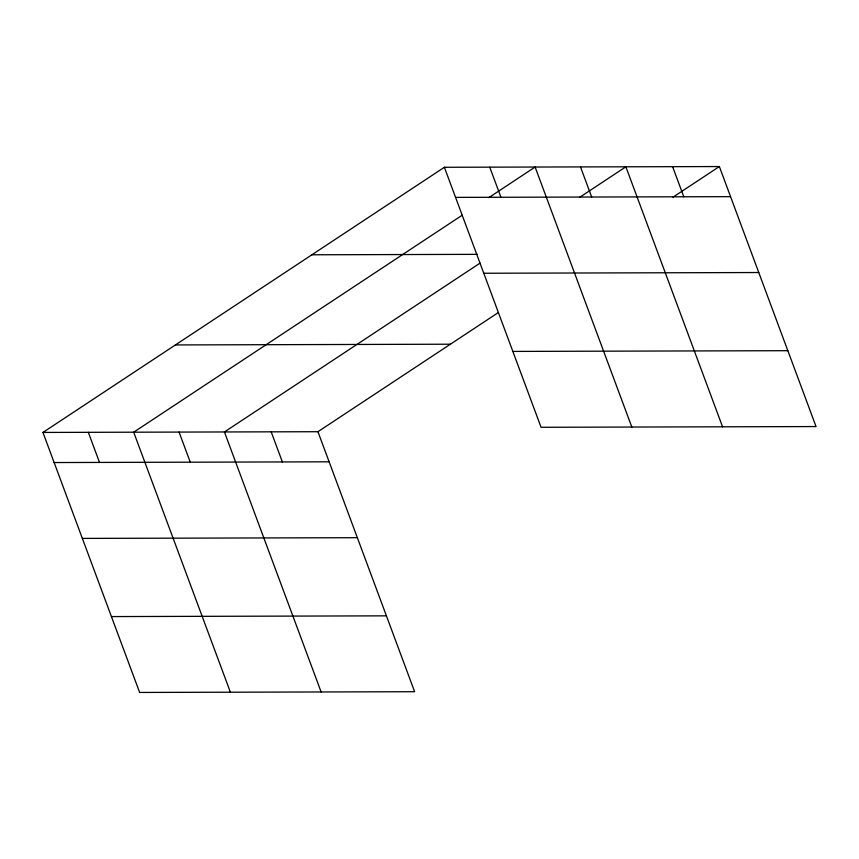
<?xml version="1.0" encoding="UTF-8"?>
<svg xmlns="http://www.w3.org/2000/svg" width="859" height="859" viewBox="0 0 859 859"><rect width="100%" height="100%" fill="white"/><g stroke="black" fill="none" stroke-linecap="round" stroke-linejoin="round"><path stroke-width="1.29" d="M42.95 432.442L317.937 431.712L414.629 691.72L139.641 692.451L42.95 432.442L444.371 167.28L719.359 166.549L816.05 426.558L541.063 427.288L444.371 167.28M462.26 215.169L133.693 432.206L230.384 692.204M488.75 197.667L535.114 167.043L631.816 427.041M480.074 263.101L224.435 431.97L321.126 691.967M579.503 197.43L625.867 166.807L722.559 426.805M317.937 431.712L498.113 312.697M672.994 197.183L719.359 166.549M455.571 197.387L730.547 196.657M311.903 254.79L477.379 254.35M483.789 273.248L758.765 272.528M175.419 344.942L450.406 344.212M512.855 351.417L787.832 350.687M54.149 462.55L329.126 461.82M82.357 538.41L357.344 537.691M111.434 616.579L386.41 615.849M672.608 166.678L683.807 196.786M580.491 166.925L591.69 197.022M489.748 167.161L500.947 197.269M271.186 431.841L282.386 461.949M179.069 432.088L190.258 462.185M88.327 432.324L99.515 462.432"/></g></svg>
